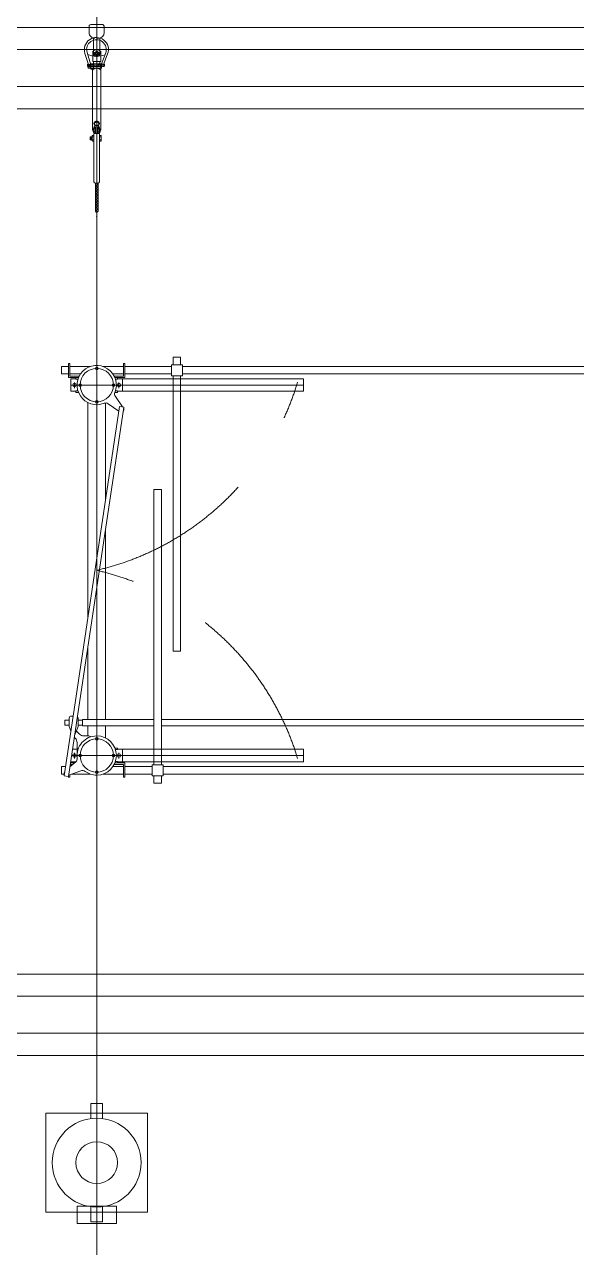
# Model space of a CAD drawing. Header units: millimetres. Extents: x 37084 to 180780, y -153145 to -16322.
# Drawn here: x 68692 to 72419, y -63819 to -55566 of the extents above; entities that cross this region are included whole.
import ezdxf

# ---------------------------------------------------------------- set-up
doc = ezdxf.new("R2010")
doc.units = ezdxf.units.MM
doc.header["$MEASUREMENT"] = 0
doc.linetypes.add('HIDDEN', pattern=[0.375, 0.25, -0.125])
doc.layers.add('00', color=5, linetype='Continuous', lineweight=9)
doc.layers.add('1_Phu_kien', color=5, linetype='Continuous', lineweight=9)
for name, color, linetype in [('1_Day dan', 5, 'Continuous'), ('DCL 3P-2ES', 7, 'Continuous'), ('Muong cap GD nay', 3, 'Continuous')]:
    doc.layers.add(name, color=color, linetype=linetype)

# ---------------------------------------------------------------- blocks, each defined once
blk = doc.blocks.new('CT 220kV')
at = {"color": 0, "linetype": 'ByBlock', "lineweight": -2, "ltscale": 4500}
for p, q in [((490038.4, 23628.1), (490037.9, 23627.6)), ((490037.9, 23627.6), (490037.9, 22942.6)), ((490038.4, 23628.1), (490706.9, 23628.1)), ((490706.9, 23628.1), (490707.4, 23627.6)), ((490707.4, 23627.6), (490707.4, 22942.6)), ((490667.3, 23419.3), (490782.7, 23419.3)), ((490667.3, 23284.6), (490667.3, 23419.3)), ((490782.7, 23419.3), (490782.7, 23284.6)), ((489973, 23324.6), (489972.5, 23324.1)), ((489972.5, 23324.1), (489972.5, 23245.1)), ((489973, 23324.6), (490075.1, 23324.6)), ((490667.3, 23284.6), (490667.3, 23152.3)), ((490669.8, 23324.6), (490772, 23324.6)), ((490772, 23324.6), (490772.5, 23324.1)), ((490772.5, 23324.1), (490772.5, 23245.1)), ((490782.7, 23152.3), (490782.7, 23284.6)), ((489972.5, 23245.1), (489973, 23244.6)), ((489973, 23244.6), (490075.1, 23244.6)), ((490669.8, 23244.6), (490772, 23244.6)), ((490772.5, 23245.1), (490772, 23244.6)), ((490667.3, 23152.3), (490782.7, 23152.3)), ((490037.9, 22942.6), (490038.4, 22942.1)), ((490038.4, 22942.1), (490706.9, 22942.1)), ((490707.4, 22942.6), (490706.9, 22942.1))]:
    blk.add_line(p, q, dxfattribs=at)
for radius in [300, 141]:
    blk.add_circle((490372.5, 23284.6), radius, dxfattribs=at)
blk = doc.blocks.new('Chuoi su 220kV 1 day')
at = {"color": 0, "linetype": 'ByBlock', "lineweight": -2, "ltscale": 4500}
for p, q in [((494318.5, -80388.1), (494310.5, -80396.1)), ((494508.1, -80388), (494318.3, -80388.1)), ((494337, -80388.1), (494319.2, -80405.9)), ((494355.5, -80388), (494337.7, -80405.9)), ((494374, -80388), (494356.2, -80405.9)), ((494392.5, -80388), (494374.7, -80405.9)), ((494411.1, -80388), (494393.2, -80405.8)), ((494429.6, -80388), (494411.8, -80405.8)), ((494448.1, -80388), (494430.3, -80405.8)), ((494466.6, -80388), (494448.8, -80405.8)), ((494485.1, -80388), (494467.3, -80405.8)), ((494503.6, -80388), (494485.8, -80405.8)), ((494508, -80405.8), (494508, -80389)), ((494842, -80378.6), (494515.5, -80378.8)), ((494791.5, -80378.7), (494791.5, -80370.1)), ((494791.5, -80378.7), (494791.5, -80370.1)), ((494791.5, -80378.7), (494828.7, -80378.6)), ((494810.1, -80365.8), (494795.7, -80365.8)), ((494810.1, -80365.8), (494795.7, -80365.8)), ((494810.1, -80365.8), (494795.7, -80365.8)), ((494810.1, -80365.8), (494795.7, -80365.8)), ((494800.2, -80378.7), (494800.2, -80370.1)), ((494800.2, -80378.7), (494800.2, -80370.1)), ((494800.2, -80378.7), (494800.2, -80370.1)), ((494800.2, -80378.7), (494800.2, -80370.1)), ((494810.1, -80365.8), (494824.5, -80365.8)), ((494810.1, -80365.8), (494824.5, -80365.8)), ((494810.1, -80365.8), (494824.5, -80365.8)), ((494810.1, -80365.8), (494824.5, -80365.8)), ((494820, -80378.6), (494820, -80370.1)), ((494820, -80378.6), (494820, -80370.1)), ((494820, -80378.6), (494820, -80370.1)), ((494820, -80378.6), (494820, -80370.1)), ((494828.7, -80378.6), (494828.7, -80370.1)), ((494828.7, -80378.6), (494828.7, -80370.1)), ((494828.7, -80378.6), (494828.7, -80370.1)), ((494828.7, -80378.6), (494828.7, -80370.1)), ((494842, -80378.6), (494842, -80415.9)), ((494863.8, -80388.6), (494842, -80388.6)), ((494881.9, -80388.6), (494855.2, -80388.6)), ((494858.9, -80374.4), (494881.6, -80377.3)), ((494859.6, -80379.8), (494881.6, -80381.7)), ((495270.5, -80369.8), (494865.4, -80370)), ((494892.4, -80397.2), (494903.1, -80382.2)), ((494893.4, -80397.2), (494903.6, -80383.1)), ((494913.5, -80382.2), (494903.1, -80382.2)), ((494913.1, -80383.1), (494903.6, -80383.1)), ((494923.2, -80397.2), (494913.1, -80383.1)), ((494924.3, -80397.2), (494913.5, -80382.2)), ((495275.7, -80378.5), (495275.7, -80373)), ((495282.4, -80378.5), (495282.4, -80385.4)), ((495282.4, -80406), (495282.4, -80388.1)), ((495283.4, -80378.5), (495283.4, -80373.2)), ((495283.4, -80385.4), (495283.4, -80388.1)), ((495302.8, -80365.2), (495283.5, -80365.2)), ((495302.9, -80378.5), (495302.9, -80373.1)), ((495302.9, -80388.1), (495302.9, -80385.4)), ((495303.8, -80378.5), (495303.8, -80385.4)), ((495303.8, -80395), (495303.8, -80388.1)), ((495310.6, -80378.5), (495310.6, -80372.9)), ((495327.7, -80375.7), (495310.6, -80375.7)), ((495327.7, -80370), (495327.6, -80424.1)), ((495395.7, -80369.8), (495327.7, -80370)), ((495377, -80382), (495366.2, -80397)), ((495377.4, -80382.9), (495367.3, -80397)), ((495387.4, -80382), (495377, -80382)), ((495386.9, -80382.9), (495377.4, -80382.9)), ((495382.3, -80375.7), (495486.7, -80375.6)), ((495386.9, -80382.9), (495397.1, -80397)), ((495387.4, -80382), (495398.1, -80397)), ((495407.8, -80375.7), (495407.8, -80418.3)), ((495477.8, -80375.6), (495485.9, -80375.6)), ((495485.9, -80383.2), (495485.9, -80397)), ((495485.9, -80383.2), (495485.9, -80397)), ((495523, -80346.1), (495566.6, -80346.1)), ((495576.8, -80356.7), (495576.9, -80437.2)), ((494508, -80405.8), (494318.3, -80405.9)), ((494508, -80401.8), (494504.3, -80405.8)), ((494842, -80415.9), (494515.5, -80416)), ((494791.5, -80415.9), (494791.5, -80424.5)), ((494791.5, -80415.9), (494791.5, -80424.5)), ((494791.5, -80415.9), (494828.7, -80415.9)), ((494810.1, -80428.7), (494795.8, -80428.7)), ((494810.1, -80428.7), (494795.8, -80428.7)), ((494810.1, -80428.7), (494795.8, -80428.7)), ((494810.1, -80428.7), (494795.8, -80428.7)), ((494800.2, -80415.9), (494800.2, -80424.5)), ((494800.2, -80415.9), (494800.2, -80424.5)), ((494800.2, -80415.9), (494800.2, -80424.5)), ((494800.2, -80415.9), (494800.2, -80424.5)), ((494800.2, -80440), (494800.2, -80428.7)), ((494820.1, -80440), (494800.2, -80440)), ((494815.3, -80436.6), (494803.5, -80436.6)), ((494815.3, -80434.1), (494803.9, -80434.1)), ((494804, -80415.9), (494816.2, -80415.9)), ((494814.9, -80431.6), (494804.3, -80431.6)), ((494810.1, -80428.7), (494824.5, -80428.7)), ((494810.1, -80428.7), (494824.5, -80428.7)), ((494810.1, -80428.7), (494824.5, -80428.7)), ((494810.1, -80428.7), (494824.5, -80428.7)), ((494820.1, -80415.9), (494820.1, -80424.5)), ((494820.1, -80415.9), (494820.1, -80424.5)), ((494820.1, -80415.9), (494820.1, -80424.5)), ((494820.1, -80440), (494820.1, -80428.7)), ((494828.7, -80415.9), (494828.7, -80424.5)), ((494828.7, -80415.9), (494828.7, -80424.5)), ((494828.7, -80415.9), (494828.7, -80424.5)), ((494828.7, -80415.9), (494828.7, -80424.5)), ((494863.8, -80405.9), (494842, -80405.9)), ((494881.9, -80405.9), (494855.2, -80405.9)), ((494859.4, -80419.8), (494882.1, -80416.4)), ((494860, -80414.5), (494882, -80412)), ((495270.5, -80424.3), (494865.4, -80424.5)), ((494903.1, -80412.2), (494892.4, -80397.2)), ((494903.6, -80411.4), (494893.4, -80397.2)), ((494913.5, -80412.2), (494903.1, -80412.2)), ((494913.1, -80411.3), (494903.6, -80411.4)), ((494913.1, -80411.3), (494923.2, -80397.2)), ((494913.5, -80412.2), (494924.3, -80397.2)), ((495275.7, -80419.5), (495275.7, -80415.6)), ((495310.6, -80419.5), (495275.7, -80419.5)), ((495275.7, -80421.4), (495275.7, -80434.6)), ((495283.4, -80439.6), (495277.3, -80435.8)), ((495282.4, -80415.6), (495282.4, -80408.7)), ((495283.4, -80395), (495283.4, -80399.1)), ((495283.4, -80406), (495283.4, -80408.7)), ((495283.4, -80434.6), (495283.4, -80421.4)), ((495302.9, -80439.6), (495283.4, -80439.6)), ((495283.4, -80454.1), (495283.4, -80439.6)), ((495302.9, -80454.1), (495283.4, -80454.1)), ((495293.2, -80456.2), (495283.4, -80454.1)), ((495284.4, -80454.1), (495284.4, -80439.6)), ((495302.9, -80454.1), (495293.2, -80456.2)), ((495301.9, -80454.1), (495301.9, -80439.6)), ((495302.9, -80399.1), (495302.9, -80395)), ((495302.9, -80408.7), (495302.9, -80405.9)), ((495302.9, -80434.6), (495302.9, -80421.4)), ((495302.9, -80439.6), (495309, -80435.7)), ((495302.9, -80454.1), (495302.9, -80439.6)), ((495303.9, -80405.9), (495303.8, -80399.1)), ((495303.9, -80415.5), (495303.9, -80408.7)), ((495310.6, -80419.5), (495310.6, -80415.5)), ((495327.6, -80418.5), (495310.6, -80418.5)), ((495310.6, -80421.4), (495310.6, -80434.6)), ((495395.7, -80424.2), (495327.6, -80424.1)), ((495366.2, -80397), (495377, -80412)), ((495367.3, -80397), (495377.4, -80411.1)), ((495387.4, -80412), (495377, -80412)), ((495387, -80411.1), (495377.4, -80411.1)), ((495382.3, -80418.3), (495486.7, -80418.3)), ((495397.1, -80397), (495387, -80411.1)), ((495398.1, -80397), (495387.4, -80412)), ((495523.1, -80447.8), (495566.7, -80447.8)), ((495523.1, -80447.8), (495566.7, -80447.8))]:
    blk.add_line(p, q, dxfattribs=at)
at = {"color": 0, "linetype": 'ByBlock', "lineweight": 20, "ltscale": 4500}
for p, q in [((495294.1, -80349.6), (495294.2, -80401.3)), ((495295.2, -80384), (495312, -80384)), ((495301.3, -80380.4), (495299.2, -80384)), ((495299.2, -80384), (495301.3, -80387.6)), ((495307.1, -80344.2), (495299.6, -80344.2)), ((495379.5, -80323.2), (495300.8, -80353.7)), ((495301.3, -80380.4), (495305.4, -80380.4)), ((495303.3, -80393.8), (495303.3, -80374.5)), ((495386.3, -80336.5), (495305.3, -80365.9)), ((495307.5, -80384), (495305.4, -80380.4)), ((495305.4, -80387.6), (495307.5, -80384)), ((495312.5, -80363.3), (495312.5, -80401.3)), ((495294.2, -80453.1), (495294.2, -80401.3)), ((495301.3, -80422.2), (495299.2, -80418.7)), ((495307.1, -80458.5), (495299.6, -80458.5)), ((495383.3, -80476.3), (495301.1, -80449)), ((495301.3, -80422.2), (495305.4, -80422.2)), ((495303.3, -80408.8), (495303.4, -80428.2)), ((495389.9, -80462.1), (495305, -80436.6)), ((495307.5, -80418.7), (495305.4, -80422.2)), ((495312.5, -80438.9), (495312.5, -80401.3))]:
    blk.add_line(p, q, dxfattribs=at)
for centre, radius in [((495303.3, -80384), 3.57), ((495303.2, -80442.8), 6.51), ((495303.3, -80418.7), 3.57)]:
    blk.add_circle(centre, radius, dxfattribs=at)
at = {"color": 0, "linetype": 'ByBlock', "lineweight": -2, "ltscale": 4500}
blk.add_circle((495382.3, -80397), 9.1, dxfattribs=at)
for centre, radius, start, end in [((494319.4, -80397), 8.97, 83.23732, 276.81652), ((494519.2, -80389.4), 11.2, 108.96916, 178.24568), ((494795.8, -80370.1), 4.24, 90.02692, 180.02692), ((494795.8, -80370.1), 4.24, 90.02692, 180.02692), ((494795.8, -80370.1), 4.24, 90.02692, 180.02692), ((494795.8, -80370.1), 4.24, 90.02692, 180.02692), ((494795.9, -80370.1), 4.24, 0.02692, 90.02692), ((494804.4, -80370.1), 4.24, 90.02692, 180.02692), ((494804.4, -80370.1), 4.24, 90.02692, 180.02692), ((494804.4, -80370.1), 4.24, 90.02692, 180.02692), ((494804.4, -80370.1), 4.24, 90.02692, 180.02692), ((494815.8, -80370.1), 4.24, 0.02692, 90.02692), ((494815.8, -80370.1), 4.24, 0.02692, 90.02692), ((494815.8, -80370.1), 4.24, 0.02692, 90.02692), ((494815.8, -80370.1), 4.24, 0.02692, 90.02692), ((494824.3, -80370.1), 4.24, 90.02692, 180.02692), ((494824.5, -80370.1), 4.24, 0.02692, 90.02692), ((494824.5, -80370.1), 4.24, 0.02692, 90.02692), ((494824.5, -80370.1), 4.24, 0.02692, 90.02692), ((494824.5, -80370.1), 4.24, 0.02692, 90.02692), ((494863.8, -80400.3), 27.7, 119.35569, 141.99742), ((494861.4, -80392.7), 13, 98.17951, 161.92731), ((494857.1, -80388.3), 14, 82.90465, 119.35569), ((494890.5, -80397.2), 37, 132.6154, 166.51122), ((494879.1, -80389.8), 12.8, 17.05586, 78.71509), ((494878, -80394.7), 13.5, 34.9458, 74.56824), ((494879.5, -80361.1), 27.6, 274.8731, 310.81077), ((494908.3, -80397.2), 18.6, 0.02692, 125.24493), ((495245.5, -80397.1), 37, 312.6154, 47.43845), ((495283.5, -80373), 7.79, 90.02692, 180.02692), ((495293.1, -80382.6), 13.6, 44.26957, 135.78427), ((495302.8, -80373), 7.79, 0.02692, 90.02692), ((495382.3, -80397), 21.3, 90.02692, 270.02692), ((495371.1, -80397), 36.8, 312.51108, 47.54277), ((495523, -80383.2), 37.1, 90.02692, 180.02692), ((495562.3, -80360.5), 15.1, 14.63395, 73.05871), ((494519.2, -80405.4), 11.2, 181.80816, 251.08469), ((494795.8, -80424.5), 4.24, 180.02692, 270.02692), ((494795.8, -80424.5), 4.24, 180.02692, 270.02692), ((494795.8, -80424.5), 4.24, 180.02692, 270.02692), ((494795.8, -80424.5), 4.24, 180.02692, 270.02692), ((494796, -80424.5), 4.24, 270.02692, 0.02692), ((494796, -80424.5), 4.24, 270.02692, 0.02692), ((494796, -80424.5), 4.24, 270.02692, 0.02692), ((494796, -80424.5), 4.24, 270.02692, 0.02692), ((494804.4, -80424.5), 4.24, 180.02692, 270.02692), ((494804.4, -80424.5), 4.24, 180.02692, 270.02692), ((494804.4, -80424.5), 4.24, 180.02692, 270.02692), ((494804.4, -80424.5), 4.24, 180.02692, 270.02692), ((494815.8, -80424.5), 4.24, 270.02692, 0.02692), ((494815.8, -80424.5), 4.24, 270.02692, 0.02692), ((494815.8, -80424.5), 4.24, 270.02692, 0.02692), ((494815.8, -80424.5), 4.24, 270.02692, 0.02692), ((494824.3, -80424.5), 4.24, 180.02692, 270.02692), ((494824.5, -80424.5), 4.24, 270.02692, 0.02692), ((494824.5, -80424.5), 4.24, 270.02692, 0.02692), ((494824.5, -80424.5), 4.24, 270.02692, 0.02692), ((494824.5, -80424.5), 4.24, 270.02692, 0.02692), ((494863.8, -80393.9), 27.7, 218.31709, 242.08464), ((494861.5, -80401.6), 13, 199.44522, 263.26083), ((494857.3, -80406), 14, 242.08464, 278.53568), ((494890.5, -80397.2), 37, 193.54263, 227.43845), ((494879.6, -80433.3), 27.6, 49.24307, 85.18075), ((494878.4, -80399), 13.5, 285.4856, 321.31025), ((494879.5, -80403.9), 12.8, 281.33875, 339.1225), ((494908.3, -80397.2), 18.6, 234.80892, 0.02692), ((495523, -80410.7), 37.1, 180.02692, 270.02692), ((495567.1, -80437.9), 9.82, 267.7661, 4.64893)]:
    blk.add_arc(centre, radius, start, end, dxfattribs=at)
at = {"color": 0, "linetype": 'ByBlock', "lineweight": 20, "ltscale": 4500}
for centre, radius, start, end in [((495299.6, -80349.6), 5.43, 90.02692, 180.02692), ((495303.1, -80359.8), 6.51, 111.20477, 289.99445), ((495303.1, -80359.8), 6.51, 289.99445, 111.20477), ((495307.1, -80349.6), 5.43, 0.02692, 90.02692), ((495523.4, -80397), 159.5, 159.39102, 202.43143), ((495408.9, -80399), 81.4, 251.67219, 111.20477), ((495408.9, -80398.7), 66.2, 253.28681, 109.99445), ((495299.6, -80453.1), 5.43, 180.02692, 270.02692), ((495307.1, -80453.1), 5.43, 270.02692, 0.02692)]:
    blk.add_arc(centre, radius, start, end, dxfattribs=at)
at = {"color": 0, "linetype": 'ByBlock', "lineweight": -2, "ltscale": 4500}
for points in [[(495283.4, -80421.4), (495282.1, -80420.5), (495279.5, -80418.5), (495277, -80420.5), (495275.7, -80421.4)], [(495283.4, -80434.6), (495282.1, -80435.6), (495279.6, -80437.5), (495277, -80435.6), (495275.7, -80434.6)], [(495302.9, -80421.4), (495299.6, -80420.5), (495293.1, -80418.5), (495286.7, -80420.5), (495283.4, -80421.4)], [(495302.9, -80434.6), (495299.6, -80435.6), (495293.2, -80437.5), (495286.7, -80435.6), (495283.4, -80434.6)], [(495310.6, -80421.4), (495309.3, -80420.4), (495306.7, -80418.5), (495304.2, -80420.5), (495302.9, -80421.4)], [(495310.6, -80434.6), (495309.3, -80435.6), (495306.8, -80437.5), (495304.2, -80435.6), (495302.9, -80434.6)]]:
    blk.add_open_spline(points, degree=3, dxfattribs=at)
blk.add_point((494283.8, -80397.5), dxfattribs=at)
blk = doc.blocks.new('DCL 220kV 3 PHA 2l TD')
at = {"color": 0, "linetype": 'ByBlock', "lineweight": -2, "ltscale": 4500}
for p, q in [((367864, 19075.4), (367864, 15727.5)), ((367905.7, 19075.4), (367905.7, 15727.5)), ((365481.4, 18858), (365481.4, 15870)), ((365531.4, 18858), (365531.4, 15870)), ((368181.4, 18858), (368181.4, 15740)), ((368231.4, 18858), (368231.4, 15740)), ((365564.4, 15466), (365564.4, 16687.6)), ((365564.4, 16687.6), (365648.4, 16687.6)), ((365606.4, 16687.6), (365606.4, 15120.8)), ((365648.4, 15466), (365648.4, 16687.6)), ((368064.4, 15466), (368064.4, 16687.6)), ((368064.4, 16687.6), (368148.4, 16687.6)), ((368106.4, 16687.6), (368106.4, 15120.8)), ((368148.4, 15466), (368148.4, 16687.6)), ((365418.9, 15857.5), (365468.9, 15857.5)), ((365418.9, 15807.5), (365418.9, 15857.5)), ((365543.9, 15870), (365468.9, 15870)), ((365468.9, 15795), (365468.9, 15870)), ((365543.9, 15795), (365543.9, 15870)), ((365543.9, 15857.5), (367401.4, 15857.5)), ((367401.4, 15807.5), (367401.4, 15857.5)), ((365418.9, 15807.5), (365468.9, 15807.5)), ((365543.9, 15795), (365468.9, 15795)), ((365481.4, 15795), (365481.4, 15481.8)), ((365531.4, 15795), (365531.4, 15481.8)), ((365543.9, 15807.5), (367401.4, 15807.5)), ((366311.4, 15677.5), (366311.4, 15727.5)), ((368168.9, 15727.5), (366311.4, 15727.5)), ((368168.9, 15665), (368168.9, 15740)), ((368168.9, 15740), (368243.9, 15740)), ((368243.9, 15665), (368243.9, 15740)), ((368293.9, 15727.5), (368243.9, 15727.5)), ((368293.9, 15677.5), (368293.9, 15727.5)), ((368168.9, 15677.5), (366311.4, 15677.5)), ((367864, 15677.5), (367864, 15195.4)), ((367905.7, 15677.5), (367905.7, 15195.4)), ((368168.9, 15665), (368243.9, 15665)), ((368181.4, 15665), (368181.4, 15481.8)), ((368231.4, 15665), (368231.4, 15481.8)), ((368293.9, 15677.5), (368243.9, 15677.5)), ((365461.4, 15481.8), (365556.4, 15481.8)), ((365461.4, 15471.8), (365461.4, 15481.8)), ((365461.4, 15471.8), (365546.4, 15471.8)), ((365481.4, 15471.8), (365481.4, 15334.9)), ((365531.4, 15471.8), (365531.4, 15400.2)), ((365546.4, 15471.8), (365546.4, 15409.1)), ((365556.4, 15481.8), (365556.4, 15413.7)), ((365564.4, 15466), (365648.4, 15466)), ((365564.4, 15466), (365564.4, 15431.8)), ((365588.4, 15441), (365626.9, 15441)), ((365588.4, 15441), (365626.9, 15441)), ((365648.4, 15466), (365648.4, 15431.8)), ((365683.9, 15417.1), (365753.2, 15465)), ((365732.5, 15368.5), (365782, 15440.2)), ((365750.2, 15444.9), (365754.7, 15474.6)), ((365750.2, 15444.9), (367884.8, 15124.8)), ((365754.7, 15474.6), (367884.8, 15155.2)), ((368064.4, 15466), (368064.4, 15431.8)), ((368064.4, 15466), (368148.4, 15466)), ((368088.4, 15441), (368126.9, 15441)), ((368088.4, 15441), (368126.9, 15441)), ((368148.4, 15466), (368148.4, 15431.8)), ((368251.4, 15481.8), (368156.4, 15481.8)), ((368156.4, 15481.8), (368156.4, 15413.7)), ((368251.4, 15471.8), (368166.4, 15471.8)), ((368166.4, 15471.8), (368166.4, 15409.1)), ((368181.4, 15471.8), (368181.4, 15400.2)), ((368231.4, 15471.8), (368231.4, 15334.9)), ((368251.4, 15471.8), (368251.4, 15481.8)), ((365566.4, 15431.8), (365556.4, 15431.8)), ((365556.4, 15431.8), (365556.4, 15413.7)), ((365566.4, 15431.8), (365566.4, 15417.3)), ((365646.4, 15431.8), (365656.4, 15431.8)), ((365646.4, 15431.8), (365646.4, 15417.3)), ((365646.4, 15431.8), (365656.4, 15431.8)), ((365656.4, 15431.8), (365656.4, 15413.7)), ((368066.4, 15431.8), (368056.4, 15431.8)), ((368056.4, 15431.8), (368056.4, 15413.7)), ((368066.4, 15431.8), (368066.4, 15417.3)), ((368146.4, 15431.8), (368156.4, 15431.8)), ((368146.4, 15431.8), (368146.4, 15417.3)), ((368156.4, 15431.8), (368156.4, 15413.7)), ((365471.3, 15291), (368106.4, 15291)), ((366376.7, 15351), (365727.2, 15351)), ((367864, 15351), (366579, 15351)), ((367988.3, 15351), (367905.7, 15351)), ((365481.4, 15247), (365481.4, 15110.2)), ((367177, 15231), (365724.5, 15231)), ((367864, 15231), (367379.3, 15231)), ((367905.7, 15195.4), (367864, 15195.4)), ((367867.3, 15195.4), (367867.3, 15165.4)), ((367902.3, 15195.4), (367902.3, 15165.4)), ((367973.9, 15231), (367905.7, 15231)), ((367973.9, 15203.3), (367973.9, 15237.1)), ((367980.4, 15249.9), (367978.3, 15247.7)), ((368231.4, 15247), (368231.4, 15123.5)), ((365461.4, 15110.2), (365546.4, 15110.2)), ((365461.4, 15110.2), (365461.4, 15100.2)), ((365531.4, 15181.8), (365531.4, 15110.2)), ((365546.4, 15110.2), (365546.4, 15172.9)), ((365556.4, 15100.2), (365556.4, 15168.3)), ((365566.4, 15150.2), (365556.4, 15150.2)), ((365564.4, 15116), (365564.4, 15150.2)), ((365564.4, 15116), (365648.4, 15116)), ((365566.4, 15150.2), (365566.4, 15164.7)), ((365588.4, 15141), (365626.9, 15141)), ((365588.4, 15141), (365626.9, 15141)), ((365588.4, 15141), (365626.9, 15141)), ((365646.4, 15150.2), (365646.4, 15164.7)), ((365646.4, 15150.2), (365656.4, 15150.2)), ((365646.4, 15150.2), (365656.4, 15150.2)), ((365648.4, 15116), (365648.4, 15150.2)), ((365656.4, 15150.2), (365656.4, 15168.3)), ((367839.8, 15119.4), (367839.8, 15131.6)), ((367868.1, 15165.4), (367853.8, 15165.4)), ((367868.1, 15105.4), (367853.8, 15105.4)), ((367867.3, 15105.4), (367867.3, 15075.4)), ((367901.6, 15165.4), (367868.1, 15165.4)), ((367901.6, 15105.4), (367868.1, 15105.4)), ((367884.8, 15155.2), (368247.4, 15100.8)), ((367884.8, 15124.8), (368243, 15071.1)), ((367909.8, 15165.4), (367901.6, 15165.4)), ((367909.8, 15105.4), (367901.6, 15105.4)), ((367902.3, 15105.4), (367902.3, 15075.4)), ((367955.7, 15148.6), (367909.8, 15165.4)), ((367940.1, 15116.6), (367909.8, 15105.4)), ((367962.2, 15175.1), (367941.1, 15153.9)), ((367990.5, 15146.8), (367984, 15140.3)), ((368018.7, 15158.5), (368106.4, 15158.5)), ((368064.4, 15128.3), (368064.4, 15158.5)), ((368088.4, 15141), (368126.9, 15141)), ((368088.4, 15141), (368126.9, 15141)), ((368088.4, 15141), (368126.9, 15141)), ((368148.4, 15116), (368148.4, 15151.1)), ((368149.9, 15149.5), (368183.7, 15110.4)), ((368156.4, 15114.5), (368156.4, 15142)), ((368166.4, 15113), (368166.4, 15130.4)), ((368209.1, 15184.3), (368239.2, 15102)), ((368251.4, 15110.2), (368236.3, 15110.2)), ((368251.4, 15110.2), (368251.4, 15100.2)), ((365461.4, 15100.2), (365556.4, 15100.2)), ((365481.4, 15100.2), (365481.4, 15053.4)), ((365531.4, 15053.4), (365481.4, 15053.4)), ((365531.4, 15100.2), (365531.4, 15053.4)), ((367902.3, 15075.4), (367867.3, 15075.4)), ((368181.4, 15080.4), (368181.4, 15053.4)), ((368181.4, 15053.4), (368231.4, 15053.4)), ((368231.4, 15072.9), (368231.4, 15053.4)), ((368243, 15071.1), (368247.4, 15100.8)), ((368251.4, 15100.2), (368247.3, 15100.2))]:
    blk.add_line(p, q, dxfattribs=at)
for centre, radius in [((365606.4, 15441), 12), ((368106.4, 15441), 12), ((365606.4, 15291), 112.5), ((365606.4, 15403.5), 9), ((368106.4, 15291), 112.5), ((368106.4, 15403.5), 9), ((365493.9, 15291), 9), ((365718.9, 15291), 9), ((367993.9, 15291), 9), ((368218.9, 15291), 9), ((365606.4, 15178.5), 9), ((368106.4, 15178.5), 9), ((365606.4, 15141), 12), ((368106.4, 15141), 12)]:
    blk.add_circle(centre, radius, dxfattribs=at)
at = {"color": 2, "linetype": 'HIDDEN', "lineweight": 15, "ltscale": 4500}
for centre, start, end in [((365048, 14870.2), 13.09799, 73.13135), ((368664.8, 14870.2), 106.86865, 166.90201)]:
    blk.add_arc(centre, 1856.7, start, end, dxfattribs=at)
at = {"color": 0, "linetype": 'ByBlock', "lineweight": -2, "ltscale": 4500}
for centre, radius, start, end in [((365772.2, 15456.8), 17.5, 50.46836, 112.47454), ((365606.4, 15291), 132.5, 68.13913, 21.86077), ((365666.9, 15441.8), 30, 248.13913, 304.62962), ((365757.2, 15351.5), 30, 145.37038, 201.86077), ((368106.4, 15291), 132.5, 0, 180), ((368106.4, 15291), 132.5, 180, 277.36086), ((368106.4, 15291), 132.5, 323.63923, 0), ((367933.9, 15203.3), 40, 315, 0.00001), ((367988.9, 15237.1), 15, 135, 180.00001), ((368237.3, 15194.7), 30, 143.63923, 200.12962), ((367853.8, 15119.4), 14, 180, 270), ((367853.8, 15151.4), 14, 90, 135.07725), ((367950.8, 15135.4), 14, 35.58519, 69.80286), ((368018.7, 15118.5), 40, 89.99999, 135), ((368127.2, 15129.8), 30, 40.87037, 97.36086), ((368225.4, 15088.9), 17.5, 230.46972, 292.47385)]:
    blk.add_arc(centre, radius, start, end, dxfattribs=at)
blk = doc.blocks.new('LT220')
at = {"layer": '1_Day dan', "color": 0, "linetype": 'ByBlock', "lineweight": -2}
blk.add_line((480932.3, 48473), (480931.5, 53837.1), dxfattribs=at)
at = {"layer": '1_Day dan', "color": 0, "linetype": 'ByBlock', "lineweight": -2, "ltscale": 4500}
blk.add_line((480931.6, -12361.6), (480931.4, 49096), dxfattribs=at)
at = {"color": 0, "linetype": 'ByBlock', "lineweight": -2, "rotation": 270}
blk.add_blockref('CT 220kV', (457646.9, 532429.7), dxfattribs=at)
at = {"layer": '1_Phu_kien', "color": 0, "linetype": 'ByBlock', "lineweight": -2, "xscale": -1, "rotation": 269.9999999999733}
blk.add_blockref('Chuoi su 220kV 1 day', (561328.6, -445840.5), dxfattribs=at)
at = {"layer": 'DCL 3P-2ES', "color": 0, "linetype": 'ByBlock', "lineweight": -2, "rotation": 270}
blk.add_blockref('DCL 220kV 3 PHA 2l TD', (465640.7, 412910.6, 0), dxfattribs=at)

msp = doc.modelspace()

# ---------------------------------------------------------------- linework, layer by layer
at = {"layer": 'Muong cap GD nay', "lineweight": 15}
for p, q in [((77183.6, -55585.6, 0), (62042.9, -55585.6, 0)), ((77033.6, -55735.6, 0), (62105, -55735.6, 0)), ((63630.8, -55985.6, 0), (77033.6, -55985.6, 0)), ((63692.9, -56135.6, 0), (77183.6, -56135.6, 0)), ((77183.9, -61973.8, 0), (63692.9, -61973.8, 0)), ((77033.9, -62123.8, 0), (63630.8, -62123.8, 0)), ((63630.8, -62373.8, 0), (77033.9, -62373.8, 0)), ((63692.9, -62523.8, 0), (77183.9, -62523.8, 0))]:
    msp.add_line(p, q, dxfattribs=at)

# ---------------------------------------------------------------- block references
at = {"layer": '00', "lineweight": 20, "ltscale": 4500}
msp.add_blockref('LT220', (-411751.6, -105303.5, 0), dxfattribs=at)

doc.saveas('drawing.dxf')
